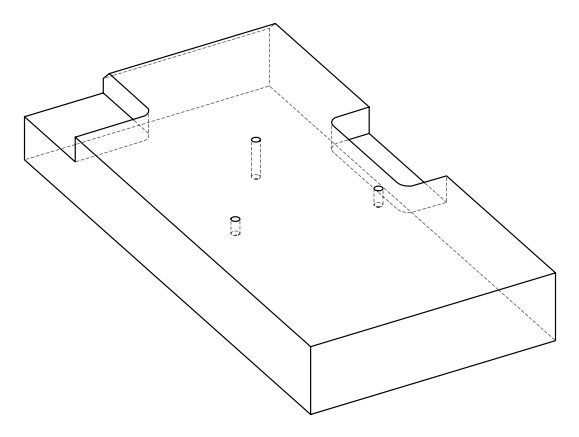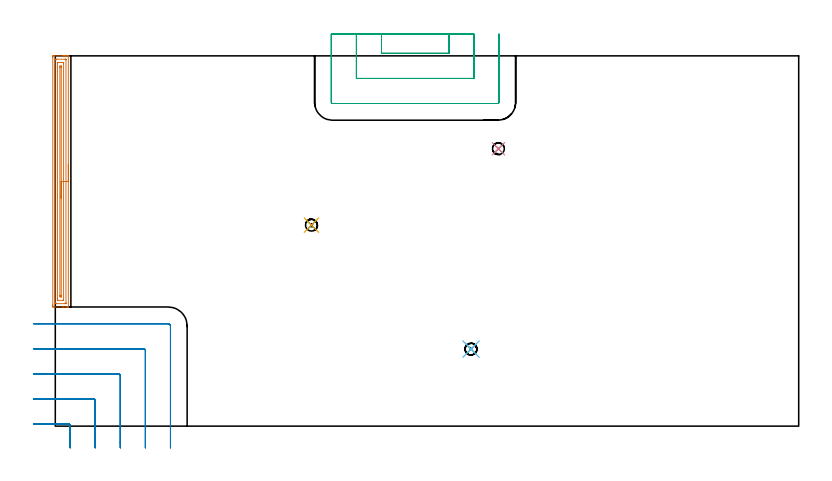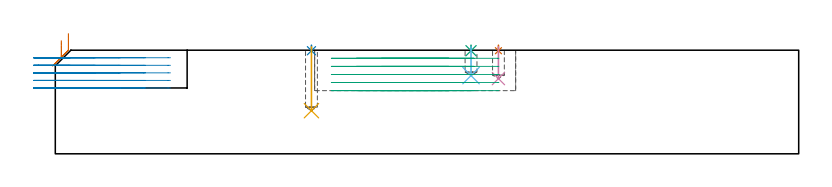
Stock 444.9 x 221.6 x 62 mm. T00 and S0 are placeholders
(PLAN: 9 operations, 3 tool changes, 17.5 min)
(1 SPOT_DRILL | STEP1POCKET | NXT0321_9005460120000 | 0.03 min | 0 mm3)
(2 SPOT_DRILL_1 | STEP1POCKET_1 | NXT0321_9005460120000 | 0.03 min | 0 mm3)
(3 SPOT_DRILL_2 | STEP1POCKET_2 | NXT0321_9005460120000 | 0.03 min | 0 mm3)
(4 DRILL_BLIND_HOLE_INTO_CENTER | STEP1POCKET | UGT0301_191 | 0.08 min | 609 mm3)
(5 DRILL_BLIND_HOLE_INTO_CENTER_1 | STEP1POCKET_1 | UGT0301_191 | 0.15 min | 1361 mm3)
(6 DRILL_BLIND_HOLE_INTO_CENTER_2 | STEP1POCKET_2 | UGT0301_191 | 0.07 min | 539 mm3)
(7 AREA_MILL | FG_CHAMFER_SURFACE | UGT0205_001 | 4.99 min | 6741 mm3)
(8 MILL_CORNER_NOTCH_RECTANGULAR | CORNER_NOTCH_RECTANGULAR | UGT0201_136 | Follow Part, ap 5, ae 75% | 5.38 min | 126279 mm3)
(9 MILL_SLOT | SLOT_PARTIAL_RECTANGULAR | UGT0201_136 | Follow Part, ap 5, ae 75% | 6.72 min | 110919 mm3)
(TOOL NXT0321_9005460120000 | NC Spot Drill, 142deg, 12mm, Carbide, Uncoated | D12 PA142 FL30 Z2)
(TOOL UGT0301_191 | Twist Drill 7.1 mm | D7.1 PA118 FL66 Z2)
(TOOL UGT0205_001 | Chamfer Mill 20 x 3 x 45 deg. | D20 FL50 Z2)
(TOOL UGT0201_136 | Carbide End Mill 20.0 | D20 FL30 Z4)
(OP 1 SPOT_DRILL)
G17 G21 G94 G90
T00 M6
G54
G17 G0 G90 X265.2 Y166. S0 M3
G43 Z72. H0
G94 G81 G98 Z61.694 F250. R65.
G80
M5
M2
(OP 2 SPOT_DRILL_1)
G17 G21 G94 G90
T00 M6
G54
G17 G0 G90 X153.3 Y120.3 S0 M3
G43 Z72. H0
G94 G81 G98 Z61.694 F250. R65.
G80
M5
M2
(OP 3 SPOT_DRILL_2)
G17 G21 G94 G90
T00 M6
G54
G17 G0 G90 X248.8 Y46.1 S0 M3
G43 Z72. H0
G94 G81 G98 Z61.694 F250. R65.
G80
M5
M2
(OP 4 DRILL_BLIND_HOLE_INTO_CENTER)
G17 G21 G94 G90
T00 M6
G54
G17 G0 G90 X265.2 Y166. S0 M3
G43 Z72. H0
G94 G81 G98 Z45. F250. R64.
G80
M5
M2
(OP 5 DRILL_BLIND_HOLE_INTO_CENTER_1)
G17 G21 G94 G90
T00 M6
G54
G17 G0 G90 X153.3 Y120.3 S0 M3
G43 Z72. H0
G94 G81 G98 Z25.8 F250. R64.
G80
M5
M2
(OP 6 DRILL_BLIND_HOLE_INTO_CENTER_2)
G17 G21 G94 G90
T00 M6
G54
G17 G0 G90 X248.8 Y46.1 S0 M3
G43 Z72. H0
G94 G81 G98 Z46.8 F250. R64.
G80
M5
M2
(OP 7 AREA_MILL)
G17 G21 G94 G90
T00 M6
G54
G17 G0 G90 X7.8 Y156.45 S1061 M3
G43 Z72. H0
G94 G1 Y156.412 Z71.128 F250.
Y156.298 Z70.263
Y156.109 Z69.412
Y155.847 Z68.58
Y155.513 Z67.774
Y155.11 Z67.
Y154.642 Z66.264
Y154.11 Z65.572
Y153.521 Z64.929
Y152.878 Z64.339
Y152.186 Z63.808
Y151.45 Z63.34
Y150.676 Z62.937
Y149.87 Z62.603
Y149.038 Z62.341
Y148.187 Z62.152
Y147.322 Z62.038
Y146.45 Z62.
Y71.463
X7.797 Y71.31 Z61.988
X7.737 Y71.307 Z61.929
X7.343 Y71.3 Z61.542
X6.93 Z61.13
X6.279 Z60.474
X5.059 Z59.256
X4.491 Z58.685
X-1.124 Y71.301 Z53.073
X-1.479 Y71.303 Z52.718
X-1.492 Y71.307 Z52.706
X-1.497 Y71.909 Z52.703
X-1.5 Y72.535 Z52.7
Y220.724
X-1.498 Y220.991 Z52.702
X-1.492 Y221.593 Z52.706
X-1.479 Y221.596 Z52.718
X-0.873 Y221.6 Z53.324
X-0.589 Z53.608
X4.491 Z58.685
X5.059 Z59.256
X5.385 Z59.581
X5.953 Z60.15
X6.279 Z60.474
X6.931 Z61.13
X7.343 Z61.543
X7.737 Y221.594 Z61.929
X7.805 Y221.59 Z61.995
X7.8 Y221.441 Z62.
Y146.45
X6.386 Z60.586
X6.385 Y73.694 Z60.585
X6.384 Y73.589 Z60.584
X6.38 Y73.482 Z60.58
X6.371 Y73.31 Z60.571
X6.279 Y73.307 Z60.479
X5.779 Y73.301 Z59.979
X0.416 Y73.3 Z54.616
X0.021 Y73.302 Z54.221
X-0.035 Y73.305 Z54.165
X-0.068 Y73.31 Z54.132
X-0.079 Y73.319 Z54.121
X-0.081 Y73.375 Z54.119
X-0.085 Y73.588 Z54.115
X-0.086 Y73.694 Z54.114
X-0.085 Y219.206 Z54.115
X-0.084 Y219.311 Z54.116
X-0.08 Y219.418 Z54.12
X-0.071 Y219.59 Z54.129
X0.021 Y219.593 Z54.221
X0.521 Y219.599 Z54.721
X5.884 Y219.6 Z60.084
X6.279 Y219.598 Z60.479
X6.335 Y219.595 Z60.535
X6.368 Y219.59 Z60.568
X6.379 Y219.581 Z60.579
X6.381 Y219.525 Z60.581
X6.385 Y219.312 Z60.585
X6.386 Y219.206 Z60.586
Y146.45
X4.971 Z59.171
Y75.893
X4.97 Y75.48 Z59.17
X4.968 Y75.36 Z59.168
X4.965 Y75.31 Z59.165
X4.851 Y75.305 Z59.051
X4.671 Y75.3 Z58.871
X1.989 Z56.189
X1.809 Y75.303 Z56.009
X1.629 Y75.31 Z55.829
X1.335 Y75.329 Z55.535
X1.333 Y75.48 Z55.533
X1.329 Y75.959 Z55.529
Y217.007
X1.33 Y217.42 Z55.53
X1.332 Y217.54 Z55.532
X1.336 Y217.59 Z55.536
X1.449 Y217.595 Z55.649
X1.629 Y217.6 Z55.829
X4.311 Z58.511
X4.491 Y217.597 Z58.691
X4.671 Y217.59 Z58.871
X4.965 Y217.571 Z59.165
X4.967 Y217.42 Z59.167
X4.971 Y216.941 Z59.171
Y146.45
X3.557 Z57.757
Y78.158
X3.552 Y77.345 Z57.752
X3.55 Y77.312 Z57.75
X2.75 Y77.315 Z56.95
X2.743 Y78.118 Z56.943
Y78.158
Y214.782
X2.75 Y215.588 Z56.95
X3.55 Y215.585 Z57.75
X3.557 Y214.782 Z57.757
Y214.742
Y146.45
Y145.578 Z57.795
Y144.714 Z57.909
Y143.862 Z58.098
Y143.03 Z58.36
Y142.224 Z58.694
Y141.45 Z59.097
Y140.714 Z59.566
Y140.022 Z60.097
Y139.379 Z60.686
Y138.79 Z61.329
Y138.259 Z62.022
Y137.79 Z62.757
Y137.387 Z63.531
Y137.053 Z64.337
Y136.791 Z65.169
Y136.602 Z66.021
Y136.488 Z66.886
Y136.45 Z67.757
G0 Z72.
M5
M2
(OP 8 MILL_CORNER_NOTCH_RECTANGULAR)
G17 G21 G94 G90
T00 M6
G54
G17 G0 G90 X8.9 Y-13. S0 M3
G43 Z72. H0
Z57.48
G94 G1 Y-10. F250.
Y0.306 F500.
G3 X7.906 Y1.3 R1.
G1 X-10.
X-13. F250.
G0 Z72.
X23.9 Y-13.
Z57.48
G1 Y-10.
Y15.305 F500.
G3 X22.905 Y16.3 R1.
G1 X-10.
X-13. F250.
G0 Z72.
X38.9 Y-13.
Z57.48
G1 Y-10.
Y30.305 F500.
G3 X37.905 Y31.3 R1.
G1 X-10.
X-13. F250.
G0 Z72.
X53.9 Y-13.
Z57.48
G1 Y-10.
Y45.305 F500.
G3 X52.905 Y46.3 R1.
G1 X-10.
X-13. F250.
G0 Z72.
X68.9 Y-13.
Z57.48
G1 Y-10.
Y59.9 F500.
G3 X67.5 Y61.3 R1.4
G1 X-10.
X-13. F250.
G0 Z72.
X8.9 Y-13.
Z52.96
G1 Y-10.
Y0.306 F500.
G3 X7.906 Y1.3 R1.
G1 X-10.
X-13. F250.
G0 Z72.
X23.9 Y-13.
Z52.96
G1 Y-10.
Y15.305 F500.
G3 X22.905 Y16.3 R1.
G1 X-10.
X-13. F250.
G0 Z72.
X38.9 Y-13.
Z52.96
G1 Y-10.
Y30.305 F500.
G3 X37.905 Y31.3 R1.
G1 X-10.
X-13. F250.
G0 Z72.
X53.9 Y-13.
Z52.96
G1 Y-10.
Y45.305 F500.
G3 X52.905 Y46.3 R1.
G1 X-10.
X-13. F250.
G0 Z72.
X68.9 Y-13.
Z52.96
G1 Y-10.
Y59.9 F500.
G3 X67.5 Y61.3 R1.4
G1 X-10.
X-13. F250.
G0 Z72.
X8.9 Y-13.
Z48.44
G1 Y-10.
Y0.306 F500.
G3 X7.906 Y1.3 R1.
G1 X-10.
X-13. F250.
G0 Z72.
X23.9 Y-13.
Z48.44
G1 Y-10.
Y15.305 F500.
G3 X22.905 Y16.3 R1.
G1 X-10.
X-13. F250.
G0 Z72.
X38.9 Y-13.
Z48.44
G1 Y-10.
Y30.305 F500.
G3 X37.905 Y31.3 R1.
G1 X-10.
X-13. F250.
G0 Z72.
X53.9 Y-13.
Z48.44
G1 Y-10.
Y45.305 F500.
G3 X52.905 Y46.3 R1.
G1 X-10.
X-13. F250.
G0 Z72.
X68.9 Y-13.
Z48.44
G1 Y-10.
Y59.9 F500.
G3 X67.5 Y61.3 R1.4
G1 X-10.
X-13. F250.
G0 Z72.
X8.9 Y-13.
Z43.92
G1 Y-10.
Y0.306 F500.
G3 X7.906 Y1.3 R1.
G1 X-10.
X-13. F250.
G0 Z72.
X23.9 Y-13.
Z43.92
G1 Y-10.
Y15.305 F500.
G3 X22.905 Y16.3 R1.
G1 X-10.
X-13. F250.
G0 Z72.
X38.9 Y-13.
Z43.92
G1 Y-10.
Y30.305 F500.
G3 X37.905 Y31.3 R1.
G1 X-10.
X-13. F250.
G0 Z72.
X53.9 Y-13.
Z43.92
G1 Y-10.
Y45.305 F500.
G3 X52.905 Y46.3 R1.
G1 X-10.
X-13. F250.
G0 Z72.
X68.9 Y-13.
Z43.92
G1 Y-10.
Y59.9 F500.
G3 X67.5 Y61.3 R1.4
G1 X-10.
X-13. F250.
G0 Z72.
X8.9 Y-13.
Z39.4
G1 Y-10.
Y0.306 F500.
G3 X7.906 Y1.3 R1.
G1 X-10.
X-13. F250.
G0 Z72.
X23.9 Y-13.
Z39.4
G1 Y-10.
Y15.305 F500.
G3 X22.905 Y16.3 R1.
G1 X-10.
X-13. F250.
G0 Z72.
X38.9 Y-13.
Z39.4
G1 Y-10.
Y30.305 F500.
G3 X37.905 Y31.3 R1.
G1 X-10.
X-13. F250.
G0 Z72.
X53.9 Y-13.
Z39.4
G1 Y-10.
Y45.305 F500.
G3 X52.905 Y46.3 R1.
G1 X-10.
X-13. F250.
G0 Z72.
X68.9 Y-13.
Z39.4
G1 Y-10.
Y59.9 F500.
G3 X67.5 Y61.3 R1.4
G1 X-10.
X-13. F250.
G0 Z72.
M5
M2
(OP 9 MILL_SLOT)
G17 G21 G94 G90
T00 M6
G54
G17 G0 G90 X195.2 Y234.6 S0 M3
G43 Z72. H0
Z57.16
G94 G1 Y231.6 F250.
Y223.1 F500.
X235.5
Y231.6
Y234.6 F250.
X180.2
Y231.6
Y208.1 F500.
X250.5
Y231.6
Y234.6 F250.
X165.2
Y231.6
Y193.8 F500.
G3 X165.9 Y193.1 R0.7
G1 X264.8
G3 X265.5 Y193.8 R0.7
G1 Y231.6
Y234.6 F250.
G0 X195.2 Z52.32
G1 Y231.6
Y223.1 F500.
X235.5
Y231.6
Y234.6 F250.
X180.2
Y231.6
Y208.1 F500.
X250.5
Y231.6
Y234.6 F250.
X165.2
Y231.6
Y193.8 F500.
G3 X165.9 Y193.1 R0.7
G1 X264.8
G3 X265.5 Y193.8 R0.7
G1 Y231.6
Y234.6 F250.
G0 X195.2 Z47.48
G1 Y231.6
Y223.1 F500.
X235.5
Y231.6
Y234.6 F250.
X180.2
Y231.6
Y208.1 F500.
X250.5
Y231.6
Y234.6 F250.
X165.2
Y231.6
Y193.8 F500.
G3 X165.9 Y193.1 R0.7
G1 X264.8
G3 X265.5 Y193.8 R0.7
G1 Y231.6
Y234.6 F250.
G0 X195.2 Z42.64
G1 Y231.6
Y223.1 F500.
X235.5
Y231.6
Y234.6 F250.
X180.2
Y231.6
Y208.1 F500.
X250.5
Y231.6
Y234.6 F250.
X165.2
Y231.6
Y193.8 F500.
G3 X165.9 Y193.1 R0.7
G1 X264.8
G3 X265.5 Y193.8 R0.7
G1 Y231.6
Y234.6 F250.
G0 X195.2 Z37.8
G1 Y231.6
Y223.1 F500.
X235.5
Y231.6
Y234.6 F250.
X180.2
Y231.6
Y208.1 F500.
X250.5
Y231.6
Y234.6 F250.
X165.2
Y231.6
Y193.8 F500.
G3 X165.9 Y193.1 R0.7
G1 X264.8
G3 X265.5 Y193.8 R0.7
G1 Y231.6
Y234.6 F250.
G0 Z72.
M5
M2
